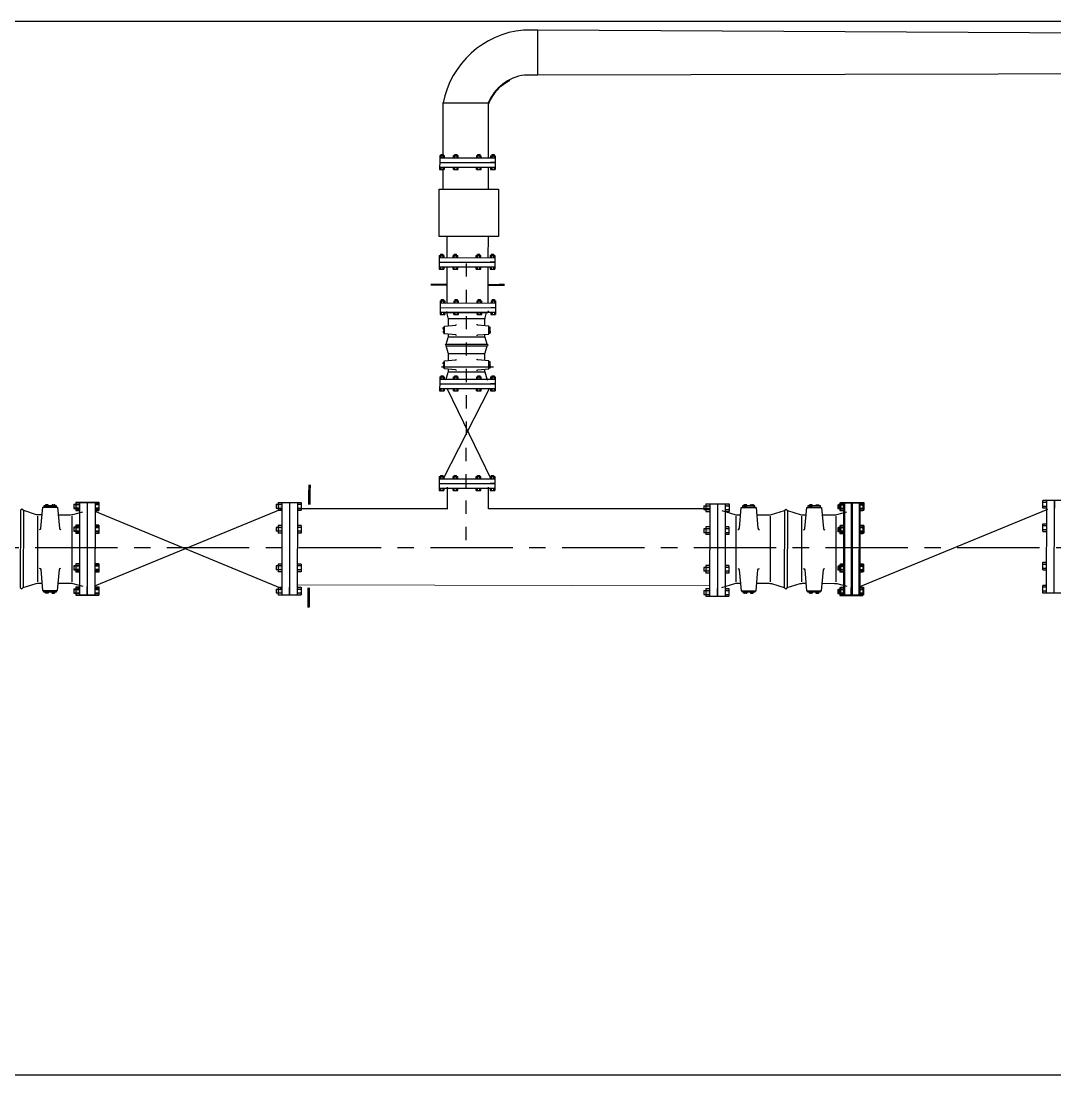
# Model space of a CAD drawing. Header units: inches. Extents: x 191440 to 383551, y 141448 to 284946.
# Drawn here: x 191803.25 to 191811.1, y 141583.07 to 141591.07 of the extents above; entities that cross this region are included whole.
import ezdxf

# ---------------------------------------------------------------- set-up
doc = ezdxf.new("R2010")
doc.units = ezdxf.units.IN
doc.header["$MEASUREMENT"] = 0
for name, pattern in [('CENTER', [2, 1.25, -0.25, 0.25, -0.25]), ('DASHDOT', [1, 0.5, -0.25, 0, -0.25]), ('HIDDEN', [9.525, 6.35, -3.175])]:
    doc.linetypes.add(name, pattern=pattern)
doc.layers.add('ARMATURE', color=2, linetype='Continuous')
doc.layers.add('VP', color=7, linetype='Continuous')
doc.layers.add('P-TW', color=5, linetype='Continuous', lineweight=35)
doc.layers.add('PIPING', color=40, linetype='Continuous', lineweight=30)

# ---------------------------------------------------------------- blocks, each defined once
blk = doc.blocks.new('FLANGE')
h = blk.add_hatch(color=256)
h.dxf.hatch_style = 1
h.paths.add_polyline_path([(2834.8568, 2262.3253), (2834.8643, 2262.3253), (2834.8643, 2262.3178), (2834.8568, 2262.3178)])
h.paths.add_polyline_path([(2834.8568, 2262.2728), (2834.8568, 2262.2803), (2834.8643, 2262.2803), (2834.8643, 2262.2728)])
h.paths.add_polyline_path([(2834.8568, 2262.3928), (2834.8568, 2262.4003), (2834.8643, 2262.4003), (2834.8643, 2262.3928)])
h.paths.add_polyline_path([(2834.8568, 2262.4378), (2834.8568, 2262.4453), (2834.8643, 2262.4453), (2834.8643, 2262.4378)])
h = blk.add_hatch(color=256)
h.dxf.hatch_style = 1
h.paths.add_polyline_path([(2834.8943, 2262.2691), (2834.8943, 2262.2728), (2834.9018, 2262.2728), (2834.9018, 2262.2691)])
h.paths.add_polyline_path([(2834.8943, 2262.2803), (2834.8943, 2262.2841), (2834.9018, 2262.2841), (2834.9018, 2262.2803)])
h.paths.add_polyline_path([(2834.8943, 2262.3141), (2834.8943, 2262.3178), (2834.9018, 2262.3178), (2834.9018, 2262.3141)])
h.paths.add_polyline_path([(2834.9018, 2262.3291), (2834.9018, 2262.3253), (2834.8943, 2262.3253), (2834.8943, 2262.3291)])
h.paths.add_polyline_path([(2834.9018, 2262.3928), (2834.9018, 2262.3891), (2834.8943, 2262.3891), (2834.8943, 2262.3928)])
h.paths.add_polyline_path([(2834.8943, 2262.4003), (2834.8943, 2262.4041), (2834.9018, 2262.4041), (2834.9018, 2262.4003)])
h.paths.add_polyline_path([(2834.9018, 2262.4378), (2834.9018, 2262.4341), (2834.8943, 2262.4341), (2834.8943, 2262.4378)])
h.paths.add_polyline_path([(2834.9018, 2262.4491), (2834.9018, 2262.4453), (2834.8943, 2262.4453), (2834.8943, 2262.4491)])
for p, q in [((2834.8531, 2262.4453), (2834.8531, 2262.4378)), ((2834.8531, 2262.4453), (2834.8643, 2262.4453)), ((2834.8568, 2262.4491), (2834.8568, 2262.4341)), ((2834.8568, 2262.4491), (2834.8643, 2262.4491)), ((2834.8643, 2262.4491), (2834.8643, 2262.2691)), ((2834.8643, 2262.4491), (2834.8793, 2262.4491)), ((2834.8793, 2262.4491), (2834.8793, 2262.2691)), ((2834.8793, 2262.4491), (2834.8793, 2262.2691)), ((2834.8793, 2262.4491), (2834.8943, 2262.4491)), ((2834.8943, 2262.4491), (2834.8943, 2262.2691)), ((2834.8943, 2262.4491), (2834.9018, 2262.4491)), ((2834.8943, 2262.4453), (2834.9018, 2262.4453)), ((2834.9018, 2262.4491), (2834.9018, 2262.4341)), ((2834.8531, 2262.4378), (2834.8643, 2262.4378)), ((2834.8568, 2262.4341), (2834.8643, 2262.4341)), ((2834.8943, 2262.4378), (2834.9018, 2262.4378)), ((2834.8943, 2262.4341), (2834.9018, 2262.4341)), ((2834.8531, 2262.4003), (2834.8531, 2262.3928)), ((2834.8643, 2262.4003), (2834.8531, 2262.4003)), ((2834.8568, 2262.4041), (2834.8568, 2262.3891)), ((2834.8643, 2262.4041), (2834.8568, 2262.4041)), ((2834.9018, 2262.4041), (2834.8943, 2262.4041)), ((2834.9018, 2262.4003), (2834.8943, 2262.4003)), ((2834.9018, 2262.4041), (2834.9018, 2262.3891)), ((2834.8643, 2262.3928), (2834.8531, 2262.3928)), ((2834.8643, 2262.3891), (2834.8568, 2262.3891)), ((2834.9018, 2262.3928), (2834.8943, 2262.3928)), ((2834.9018, 2262.3891), (2834.8943, 2262.3891)), ((2834.8531, 2262.3253), (2834.8531, 2262.3178)), ((2834.8643, 2262.3253), (2834.8531, 2262.3253)), ((2834.8643, 2262.3178), (2834.8531, 2262.3178)), ((2834.8568, 2262.3291), (2834.8568, 2262.3141)), ((2834.8643, 2262.3291), (2834.8568, 2262.3291)), ((2834.9018, 2262.3291), (2834.8943, 2262.3291)), ((2834.9018, 2262.3253), (2834.8943, 2262.3253)), ((2834.9018, 2262.3178), (2834.8943, 2262.3178)), ((2834.9018, 2262.3291), (2834.9018, 2262.3141)), ((2834.8643, 2262.3141), (2834.8568, 2262.3141)), ((2834.9018, 2262.3141), (2834.8943, 2262.3141)), ((2834.8531, 2262.2803), (2834.8531, 2262.2728)), ((2834.8531, 2262.2803), (2834.8643, 2262.2803)), ((2834.8568, 2262.2841), (2834.8568, 2262.2691)), ((2834.8568, 2262.2841), (2834.8643, 2262.2841)), ((2834.8793, 2262.2691), (2834.8793, 2262.2841)), ((2834.8943, 2262.2841), (2834.9018, 2262.2841)), ((2834.8943, 2262.2803), (2834.9018, 2262.2803)), ((2834.9018, 2262.2841), (2834.9018, 2262.2691)), ((2834.8531, 2262.2728), (2834.8643, 2262.2728)), ((2834.8568, 2262.2691), (2834.8643, 2262.2691)), ((2834.8643, 2262.2691), (2834.8793, 2262.2691)), ((2834.8793, 2262.2691), (2834.8943, 2262.2691)), ((2834.8943, 2262.2728), (2834.9018, 2262.2728)), ((2834.8943, 2262.2691), (2834.9018, 2262.2691))]:
    blk.add_line(p, q)

msp = doc.modelspace()

# ---------------------------------------------------------------- linework, layer by layer
at = {"linetype": 'DASHDOT', "ltscale": 0.1}
msp.add_line((191806.62946, 141589.22968, -396.768), (191806.62725, 141587.05241, -396.768), dxfattribs=at)
at = {"color": 132}
for p, q in [((191806.44161, 141588.4456, -1349.0112), (191806.83611, 141588.44524, -1349.0112)), ((191806.44161, 141588.4456, -1349.0112), (191806.83611, 141588.44524, -1349.0112)), ((191803.81181, 141587.39117, -3174.144), (191803.81121, 141586.73367, -3174.144)), ((191803.81181, 141587.39117, -3174.144), (191803.81121, 141586.73367, -3174.144)), ((191808.5956, 141587.38261, -3174.144), (191808.595, 141586.72511, -3174.144)), ((191808.5956, 141587.38261, -3174.144), (191808.595, 141586.72511, -3174.144))]:
    msp.add_line(p, q, dxfattribs=at)
for p, q in [((191806.80709, 141588.28272, -1349.0112), (191806.45458, 141587.59422, -1349.0112)), ((191806.48217, 141588.28185, -1349.0112), (191806.81703, 141587.59355, -1349.0112)), ((191803.81125, 141586.78174, -3174.144), (191805.23075, 141587.36696, -3174.144)), ((191809.6259, 141586.78033, -3174.144), (191811.04539, 141587.36555, -3174.144)), ((191803.81125, 141587.34808, -3174.144), (191805.23075, 141586.76287, -3174.144))]:
    msp.add_line(p, q)
at = {"color": 5}
for points in [[(191807.17308, 141591.00177), (191807.06368, 141591.00177)], [(191814.17297, 141590.96289), (191807.17308, 141591.00177)], [(191807.17309, 141590.65986), (191807.17308, 141591.00177)], [(191807.17309, 141590.65986), (191807.07207, 141590.65986)], [(191814.16299, 141590.67443), (191807.17309, 141590.65986)], [(191806.45419, 141590.0305), (191806.45529, 141590.45125)], [(191806.4545, 141590.44805), (191806.79641, 141590.44805)], [(191806.45357, 141589.79444), (191806.454, 141589.96028)]]:
    msp.add_lwpolyline(points, dxfattribs=at)
for points, elevation in [([(191806.79881, 141590.03019), (191806.7995, 141590.44138)], -1349.0112), ([(191806.79841, 141589.79444), (191806.79869, 141589.95996)], -1349.0112), ([(191806.48525, 141589.27353), (191806.48553, 141589.43317)], -1349.0112), ([(191806.79753, 141589.27325), (191806.7978, 141589.43317)], -1349.0112), ([(191806.48464, 141588.92933), (191806.48513, 141589.20331)], -1349.0112), ([(191806.79695, 141588.92905), (191806.79741, 141589.20302)], -1349.0112), ([(191806.4873, 141587.36523), (191806.48696, 141587.53133)], -1349.0112), ([(191806.79833, 141587.36701), (191806.79924, 141587.53047)], -1349.0112), ([(191806.4873, 141587.36697), (191805.34779, 141587.36668)], -1587.072), ([(191808.47854, 141587.36769), (191806.79833, 141587.3674)], -1587.072)]:
    msp.add_lwpolyline(points, dxfattribs=dict(at, elevation=elevation))
at = {"color": 4, "linetype": 'HIDDEN', "ltscale": 0.1}
for points, const_width, elevation in [([(191806.48139, 141589.06937), (191806.35932, 141589.06778)], 0.016, -79.3536), ([(191806.92119, 141589.06751), (191806.79911, 141589.06592)], 0.016, -1349.0112), ([(191805.43813, 141587.39809), (191805.4404, 141587.55068)], 0.02, 1587.072)]:
    msp.add_lwpolyline(points, dxfattribs=dict(at, const_width=const_width, elevation=elevation))
at = {"color": 4, "linetype": 'HIDDEN', "ltscale": 0.1, "const_width": 0.02}
msp.add_lwpolyline([(191805.43237, 141586.617), (191805.43463, 141586.76958)], dxfattribs=at)
at = {"color": 5}
for centre, radius, start, end in [((191807.13049, 141590.31632), 0.6887, 95.567006, 168.973215), ((191807.12244, 141590.30904), 0.35442, 98.170478, 156.908049), ((191807.09841, 141590.32709, -1146.65952), 0.3208, 115.212243, 158.936748)]:
    msp.add_arc(centre, radius, start, end, dxfattribs=at)
at = {"layer": 'ARMATURE', "color": 1}
for p, q in [((191806.50051, 141588.81178, -1349.0112), (191806.76657, 141588.81153, -1349.0112)), ((191806.50038, 141588.67298, -1349.0112), (191806.76644, 141588.67274, -1349.0112)), ((191806.50027, 141588.54692, -1349.0112), (191806.76632, 141588.54668, -1349.0112)), ((191806.50014, 141588.40813, -1349.0112), (191806.7662, 141588.40788, -1349.0112)), ((191803.37442, 141587.3125, -3174.144), (191803.37396, 141586.81314, -3174.144)), ((191803.63492, 141587.31226, -3174.144), (191803.63446, 141586.81291, -3174.144)), ((191808.67755, 141587.31155, -3174.144), (191808.67709, 141586.8122, -3174.144)), ((191808.93805, 141587.31131, -3174.144), (191808.93759, 141586.81196, -3174.144)), ((191809.17464, 141587.3111, -3174.144), (191809.17418, 141586.81174, -3174.144)), ((191809.43514, 141587.31086, -3174.144), (191809.43469, 141586.8115, -3174.144))]:
    msp.add_line(p, q, dxfattribs=at)
for points, elevation in [([(191806.47629, 141588.86451), (191806.48313, 141588.85647), (191806.79494, 141588.85619), (191806.80105, 141588.86934)], -1349.0112), ([(191806.47143, 141588.60998), (191806.47746, 141588.61599), (191806.78926, 141588.61571), (191806.79527, 141588.60968)], -1349.0112), ([(191806.47143, 141588.60998), (191806.47745, 141588.60395), (191806.78925, 141588.60367), (191806.79527, 141588.60968)], -1349.0112), ([(191806.47119, 141588.34513), (191806.47721, 141588.35114), (191806.78902, 141588.35085), (191806.79503, 141588.34483)], -1349.0112), ([(191803.25617, 141587.36684), (191803.24486, 141587.35555), (191803.24433, 141586.77033), (191803.25562, 141586.75902)], -3174.144), ([(191803.25617, 141587.36684), (191803.26746, 141587.35553), (191803.26692, 141586.77031), (191803.25562, 141586.75902)], -3174.144), ([(191809.05639, 141587.36543), (191809.04509, 141587.35415), (191809.04455, 141586.76893), (191809.05584, 141586.75762)], -3174.144), ([(191809.05639, 141587.36543), (191809.06768, 141587.35413), (191809.06714, 141586.76891), (191809.05584, 141586.75762)], -3174.144)]:
    msp.add_lwpolyline(points, dxfattribs=dict(at, elevation=elevation))
for points, elevation in [([(191806.49504, 141588.75705), (191806.49509, 141588.80707, 0.0655435), (191806.49387, 141588.81641), (191806.48309, 141588.85676)], -1349.0112), ([(191806.77193, 141588.7568), (191806.77198, 141588.80681, -0.0655435), (191806.77322, 141588.81616), (191806.78406, 141588.85649)], -1349.0112), ([(191806.45891, 141588.73476), (191806.45518, 141588.73476, -0.1715729), (191806.45518, 141588.74045), (191806.45891, 141588.74044)], -1349.0112), ([(191806.55517, 141588.68076, 0.3888787), (191806.54968, 141588.68676), (191806.46489, 141588.69425), (191806.46494, 141588.75445), (191806.54975, 141588.76179, 0.3888787), (191806.55525, 141588.76778)], -1349.0112), ([(191806.71167, 141588.68061, -0.3888787), (191806.71717, 141588.6866), (191806.80197, 141588.69395), (191806.80203, 141588.75414), (191806.71724, 141588.76164, -0.3888787), (191806.71175, 141588.76764)], -1349.0112), ([(191806.80803, 141588.73444), (191806.81175, 141588.73443, 0.1715729), (191806.81176, 141588.74012), (191806.80803, 141588.74012)], -1349.0112), ([(191806.45889, 141588.71396), (191806.45516, 141588.71396, 0.1715729), (191806.45516, 141588.70827), (191806.45888, 141588.70827)], -1349.0112), ([(191806.47746, 141588.61599), (191806.49373, 141588.66835, 0.0655435), (191806.49497, 141588.6777), (191806.49498, 141588.69159, 0.0655435)], -1349.0112), ([(191806.78926, 141588.61571), (191806.77308, 141588.6681, -0.0655435), (191806.77186, 141588.67744), (191806.77187, 141588.69134, -0.0655435)], -1349.0112), ([(191806.80801, 141588.71364), (191806.81173, 141588.71364, -0.1715729), (191806.81173, 141588.70795), (191806.808, 141588.70795)], -1349.0112), ([(191806.4948, 141588.4922), (191806.49484, 141588.54221, 0.0655435), (191806.49362, 141588.55156), (191806.47745, 141588.60395)], -1349.0112), ([(191806.77169, 141588.49195), (191806.77174, 141588.54196, -0.0655435), (191806.77297, 141588.55131), (191806.78925, 141588.60367)], -1349.0112), ([(191806.55492, 141588.4159, 0.3888787), (191806.54943, 141588.42191), (191806.46464, 141588.4294), (191806.4647, 141588.4896), (191806.5495, 141588.49694, 0.3888787), (191806.555, 141588.50293)], -1349.0112), ([(191806.71143, 141588.41576, -0.3888787), (191806.71693, 141588.42175), (191806.80173, 141588.42909), (191806.80178, 141588.48929), (191806.717, 141588.49678, -0.3888787), (191806.71151, 141588.50279)], -1349.0112), ([(191806.45864, 141588.44911), (191806.45492, 141588.44911, 0.1715729), (191806.45491, 141588.44342), (191806.45864, 141588.44342)], -1349.0112), ([(191806.45866, 141588.4699), (191806.45494, 141588.46991, -0.1715729), (191806.45494, 141588.4756), (191806.45867, 141588.47559)], -1349.0112), ([(191806.47721, 141588.35114), (191806.49349, 141588.4035, 0.0655435), (191806.49473, 141588.41285), (191806.49474, 141588.42674, 0.0655435)], -1349.0112), ([(191806.78902, 141588.35085), (191806.77284, 141588.40324, -0.0655435), (191806.77162, 141588.41259), (191806.77163, 141588.42649, -0.0655435)], -1349.0112), ([(191806.80777, 141588.44879), (191806.81149, 141588.44878, -0.1715729), (191806.81149, 141588.4431), (191806.80776, 141588.4431)], -1349.0112), ([(191806.80779, 141588.46958), (191806.81151, 141588.46958, 0.1715729), (191806.81152, 141588.47527), (191806.80779, 141588.47527)], -1349.0112), ([(191803.38902, 141587.20968, 0.3888787), (191803.40028, 141587.21998), (191803.41435, 141587.37912), (191803.52733, 141587.37901), (191803.5411, 141587.21985, 0.3888787), (191803.55235, 141587.20953)], -3174.144), ([(191803.45133, 141587.39038), (191803.45134, 141587.39737, 0.1715729), (191803.44066, 141587.39738), (191803.44066, 141587.39039)], -3174.144), ([(191803.49036, 141587.39035), (191803.49037, 141587.39734, -0.1715729), (191803.50105, 141587.39733), (191803.50104, 141587.39034)], -3174.144), ([(191808.69214, 141587.20873, 0.3888787), (191808.70341, 141587.21903), (191808.71748, 141587.37817), (191808.83045, 141587.37807), (191808.84423, 141587.2189, 0.3888787), (191808.85548, 141587.20858)], -3174.144), ([(191808.75446, 141587.38944), (191808.75447, 141587.39643, 0.1715729), (191808.74379, 141587.39644), (191808.74378, 141587.38945)], -3174.144), ([(191808.79349, 141587.3894), (191808.7935, 141587.39639, -0.1715729), (191808.80417, 141587.39638), (191808.80417, 141587.38939)], -3174.144), ([(191809.18924, 141587.20828, 0.3888787), (191809.2005, 141587.21858), (191809.21457, 141587.37772), (191809.32755, 141587.37761), (191809.34133, 141587.21845, 0.3888787), (191809.35257, 141587.20813)], -3174.144), ([(191809.25155, 141587.38898), (191809.25156, 141587.39597, 0.1715729), (191809.24088, 141587.39598), (191809.24088, 141587.38899)], -3174.144), ([(191809.29059, 141587.38894), (191809.29059, 141587.39594, -0.1715729), (191809.30127, 141587.39593), (191809.30126, 141587.38893)], -3174.144), ([(191803.26746, 141587.35553), (191803.36573, 141587.32498, 0.0655435), (191803.38327, 141587.32266), (191803.40936, 141587.32263, 0.0655435)], -3174.144), ([(191803.53222, 141587.32252), (191803.62608, 141587.32244, 0.0655435), (191803.64363, 141587.32473), (191803.71935, 141587.34495)], -3174.144), ([(191808.57059, 141587.35458), (191808.66886, 141587.32404, 0.0655435), (191808.6864, 141587.32171), (191808.71248, 141587.32169, 0.0655435)], -3174.144), ([(191808.83534, 141587.32158), (191808.92921, 141587.32149, 0.0655435), (191808.94676, 141587.32378), (191809.04509, 141587.35415)], -3174.144), ([(191809.06768, 141587.35413), (191809.16595, 141587.32358, 0.0655435), (191809.1835, 141587.32126), (191809.20958, 141587.32123, 0.0655435)], -3174.144), ([(191809.33244, 141587.32112), (191809.4263, 141587.32103, 0.0655435), (191809.44385, 141587.32333), (191809.51958, 141587.34354)], -3174.144), ([(191803.38875, 141586.91594, -0.3888787), (191803.39999, 141586.90562), (191803.41377, 141586.74645), (191803.52675, 141586.74635), (191803.54082, 141586.90549, -0.3888787), (191803.55208, 141586.91579)], -3174.144), ([(191808.69187, 141586.91499, -0.3888787), (191808.70312, 141586.90467), (191808.7169, 141586.74551), (191808.82987, 141586.7454), (191808.84394, 141586.90454, -0.3888787), (191808.85521, 141586.91484)], -3174.144), ([(191809.18897, 141586.91454, -0.3888787), (191809.20021, 141586.90421), (191809.21399, 141586.74505), (191809.32697, 141586.74495), (191809.34104, 141586.90409, -0.3888787), (191809.3523, 141586.91439)], -3174.144), ([(191803.26692, 141586.77031), (191803.36525, 141586.80068, -0.0655435), (191803.3828, 141586.80297), (191803.40888, 141586.80295, -0.0655435)], -3174.144), ([(191803.53174, 141586.80283), (191803.62561, 141586.80275, -0.0655435), (191803.64315, 141586.80042), (191803.71884, 141586.78007)], -3174.144), ([(191808.57005, 141586.76937), (191808.66838, 141586.79973, -0.0655435), (191808.68593, 141586.80202), (191808.71201, 141586.802, -0.0655435)], -3174.144), ([(191808.83487, 141586.80189), (191808.92873, 141586.8018, -0.0655435), (191808.94628, 141586.79947), (191809.04455, 141586.76893)], -3174.144), ([(191809.06714, 141586.76891), (191809.16547, 141586.79927, -0.0655435), (191809.18302, 141586.80157), (191809.2091, 141586.80154, -0.0655435)], -3174.144), ([(191809.33196, 141586.80143), (191809.42583, 141586.80134, -0.0655435), (191809.44337, 141586.79902), (191809.51906, 141586.77866)], -3174.144), ([(191803.45073, 141586.73512), (191803.45072, 141586.72813, -0.1715729), (191803.44005, 141586.72814), (191803.44005, 141586.73513)], -3174.144), ([(191803.48976, 141586.73509), (191803.48976, 141586.72809, 0.1715729), (191803.50043, 141586.72808), (191803.50044, 141586.73508)], -3174.144), ([(191808.75386, 141586.73417), (191808.75385, 141586.72718, -0.1715729), (191808.74318, 141586.72719), (191808.74318, 141586.73418)], -3174.144), ([(191808.79289, 141586.73414), (191808.79289, 141586.72715, 0.1715729), (191808.80356, 141586.72714), (191808.80357, 141586.73413)], -3174.144), ([(191809.25095, 141586.73372), (191809.25095, 141586.72673, -0.1715729), (191809.24027, 141586.72674), (191809.24028, 141586.73373)], -3174.144), ([(191809.28999, 141586.73368), (191809.28998, 141586.72669, 0.1715729), (191809.30066, 141586.72668), (191809.30066, 141586.73367)], -3174.144)]:
    msp.add_lwpolyline(points, format="xyb", dxfattribs=dict(at, elevation=elevation))
for points, elevation in [([(191806.4589, 141588.73191), (191806.45518, 141588.73191), (191806.45469, 141588.73265), (191806.4547, 141588.74255), (191806.45519, 141588.74329), (191806.45891, 141588.74329)], -1349.0112), ([(191806.46369, 141588.69907), (191806.46373, 141588.74963), (191806.45892, 141588.74964), (191806.45887, 141588.69908)], -1349.0112), ([(191806.80318, 141588.69876), (191806.80323, 141588.74932), (191806.80804, 141588.74932), (191806.808, 141588.69876)], -1349.0112), ([(191806.80803, 141588.73159), (191806.81175, 141588.73159), (191806.81224, 141588.73233), (191806.81225, 141588.74222), (191806.81176, 141588.74296), (191806.80804, 141588.74297)], -1349.0112), ([(191806.45889, 141588.7168), (191806.45516, 141588.71681), (191806.45467, 141588.71607), (191806.45467, 141588.70617), (191806.45515, 141588.70543), (191806.45888, 141588.70543)], -1349.0112), ([(191806.80801, 141588.71648), (191806.81174, 141588.71648), (191806.81222, 141588.71574), (191806.81222, 141588.70584), (191806.81173, 141588.7051), (191806.808, 141588.70511)], -1349.0112), ([(191806.46345, 141588.43422), (191806.46349, 141588.48478), (191806.45868, 141588.48479), (191806.45863, 141588.43422)], -1349.0112), ([(191806.80294, 141588.43391), (191806.80298, 141588.48447), (191806.8078, 141588.48447), (191806.80775, 141588.4339)], -1349.0112), ([(191806.45865, 141588.45195), (191806.45492, 141588.45195), (191806.45443, 141588.45122), (191806.45442, 141588.44132), (191806.45491, 141588.44058), (191806.45864, 141588.44057)], -1349.0112), ([(191806.45866, 141588.46706), (191806.45493, 141588.46706), (191806.45445, 141588.4678), (191806.45446, 141588.4777), (191806.45494, 141588.47844), (191806.45867, 141588.47844)], -1349.0112), ([(191806.80777, 141588.45163), (191806.81149, 141588.45163), (191806.81198, 141588.45089), (191806.81197, 141588.44099), (191806.81148, 141588.44025), (191806.80776, 141588.44025)], -1349.0112), ([(191806.80778, 141588.46674), (191806.81151, 141588.46674), (191806.812, 141588.46748), (191806.81201, 141588.47737), (191806.81152, 141588.47811), (191806.80779, 141588.47812)], -1349.0112), ([(191803.42339, 141587.38137), (191803.51829, 141587.38128), (191803.5183, 141587.39032), (191803.4234, 141587.39041)], -3174.144), ([(191803.45667, 141587.39038), (191803.45668, 141587.39737), (191803.45529, 141587.39829), (191803.43671, 141587.3983), (191803.43532, 141587.39739), (191803.43532, 141587.3904)], -3174.144), ([(191803.48503, 141587.39035), (191803.48503, 141587.39734), (191803.48642, 141587.39826), (191803.505, 141587.39824), (191803.50639, 141587.39732), (191803.50638, 141587.39033)], -3174.144), ([(191808.72652, 141587.38042), (191808.82142, 141587.38034), (191808.82143, 141587.38937), (191808.72653, 141587.38946)], -3174.144), ([(191808.7598, 141587.38943), (191808.7598, 141587.39642), (191808.75842, 141587.39734), (191808.73984, 141587.39736), (191808.73845, 141587.39644), (191808.73844, 141587.38945)], -3174.144), ([(191808.78815, 141587.3894), (191808.78816, 141587.3964), (191808.78955, 141587.39731), (191808.80813, 141587.39729), (191808.80951, 141587.39638), (191808.80951, 141587.38939)], -3174.144), ([(191809.22361, 141587.37997), (191809.31851, 141587.37988), (191809.31852, 141587.38892), (191809.22362, 141587.38901)], -3174.144), ([(191809.25689, 141587.38898), (191809.2569, 141587.39597), (191809.25551, 141587.39688), (191809.23693, 141587.3969), (191809.23555, 141587.39599), (191809.23554, 141587.38899)], -3174.144), ([(191809.28525, 141587.38895), (191809.28525, 141587.39594), (191809.28664, 141587.39686), (191809.30522, 141587.39684), (191809.30661, 141587.39592), (191809.3066, 141587.38893)], -3174.144), ([(191803.42281, 141586.74418), (191803.51771, 141586.7441), (191803.5177, 141586.73506), (191803.4228, 141586.73515)], -3174.144), ([(191803.45607, 141586.73512), (191803.45606, 141586.72812), (191803.45467, 141586.72721), (191803.4361, 141586.72723), (191803.43471, 141586.72814), (191803.43472, 141586.73514)], -3174.144), ([(191803.48443, 141586.73509), (191803.48442, 141586.7281), (191803.48581, 141586.72718), (191803.50438, 141586.72716), (191803.50577, 141586.72808), (191803.50578, 141586.73507)], -3174.144), ([(191808.72593, 141586.74324), (191808.82083, 141586.74315), (191808.82082, 141586.73411), (191808.72593, 141586.7342)], -3174.144), ([(191808.7592, 141586.73417), (191808.75919, 141586.72718), (191808.7578, 141586.72626), (191808.73922, 141586.72628), (191808.73784, 141586.7272), (191808.73784, 141586.73419)], -3174.144), ([(191808.78755, 141586.73414), (191808.78755, 141586.72715), (191808.78893, 141586.72623), (191808.80751, 141586.72622), (191808.8089, 141586.72713), (191808.80891, 141586.73412)], -3174.144), ([(191809.22303, 141586.74278), (191809.31793, 141586.7427), (191809.31792, 141586.73366), (191809.22302, 141586.73374)], -3174.144), ([(191809.25629, 141586.73371), (191809.25628, 141586.72672), (191809.2549, 141586.72581), (191809.23632, 141586.72582), (191809.23493, 141586.72674), (191809.23494, 141586.73373)], -3174.144), ([(191809.28465, 141586.73369), (191809.28464, 141586.7267), (191809.28603, 141586.72578), (191809.30461, 141586.72576), (191809.30599, 141586.72668), (191809.306, 141586.73367)], -3174.144)]:
    msp.add_lwpolyline(points, close=True, dxfattribs=dict(at, elevation=elevation))
for centre, radius, start, end in [((191806.45701, 141588.73334, -1349.0112), 0.00232, 142.06306, 217.831943), ((191806.45701, 141588.74187, -1349.0112), 0.00232, 142.06306, 217.831943), ((191806.46493, 141588.74361, -1349.0112), 0.0012, 179.947501, 269.947501), ((191806.80202, 141588.7433, -1349.0112), 0.0012, 269.947501, 359.947501), ((191806.80992, 141588.73301, -1349.0112), 0.00232, 322.06306, 37.831943), ((191806.80993, 141588.74154, -1349.0112), 0.00232, 322.06306, 37.831943), ((191806.45699, 141588.71538, -1349.0112), 0.00232, 142.06306, 217.831943), ((191806.45698, 141588.70685, -1349.0112), 0.00232, 142.06306, 217.831943), ((191806.4649, 141588.70509, -1349.0112), 0.0012, 89.947501, 179.947501), ((191806.80198, 141588.70478, -1349.0112), 0.0012, 359.947501, 89.947501), ((191806.80991, 141588.71506, -1349.0112), 0.00232, 322.06306, 37.831943), ((191806.8099, 141588.70653, -1349.0112), 0.00232, 322.06306, 37.831943), ((191806.45674, 141588.442, -1349.0112), 0.00232, 142.06306, 217.831943), ((191806.45675, 141588.45053, -1349.0112), 0.00232, 142.06306, 217.831943), ((191806.45676, 141588.46848, -1349.0112), 0.00232, 142.06306, 217.831943), ((191806.45677, 141588.47702, -1349.0112), 0.00232, 142.06306, 217.831943), ((191806.46465, 141588.44024, -1349.0112), 0.0012, 89.947501, 179.947501), ((191806.46469, 141588.47876, -1349.0112), 0.0012, 179.947501, 269.947501), ((191806.80174, 141588.43993, -1349.0112), 0.0012, 359.947501, 89.947501), ((191806.80177, 141588.47845, -1349.0112), 0.0012, 269.947501, 359.947501), ((191806.80966, 141588.44167, -1349.0112), 0.00232, 322.06306, 37.831943), ((191806.80967, 141588.45021, -1349.0112), 0.00232, 322.06306, 37.831943), ((191806.80968, 141588.46816, -1349.0112), 0.00232, 322.06306, 37.831943), ((191806.80969, 141588.47669, -1349.0112), 0.00232, 322.06306, 37.831943), ((191803.43469, 141587.3791, -3174.144), 0.00226, 359.947501, 89.947501), ((191803.43799, 141587.39396, -3174.144), 0.00435, 52.06306, 127.831943), ((191803.454, 141587.39394, -3174.144), 0.00435, 52.06306, 127.831943), ((191803.4877, 141587.39391, -3174.144), 0.00435, 52.06306, 127.831943), ((191803.50371, 141587.3939, -3174.144), 0.00435, 52.06306, 127.831943), ((191803.50699, 141587.37903, -3174.144), 0.00226, 89.947501, 179.947501), ((191808.73781, 141587.37815, -3174.144), 0.00226, 359.947501, 89.947501), ((191808.74112, 141587.39301, -3174.144), 0.00435, 52.06306, 127.831943), ((191808.75713, 141587.393, -3174.144), 0.00435, 52.06306, 127.831943), ((191808.79083, 141587.39296, -3174.144), 0.00435, 52.06306, 127.831943), ((191808.80684, 141587.39295, -3174.144), 0.00435, 52.06306, 127.831943), ((191808.81012, 141587.37809, -3174.144), 0.00226, 89.947501, 179.947501), ((191809.23491, 141587.3777, -3174.144), 0.00226, 359.947501, 89.947501), ((191809.23821, 141587.39255, -3174.144), 0.00435, 52.06306, 127.831943), ((191809.25423, 141587.39254, -3174.144), 0.00435, 52.06306, 127.831943), ((191809.28792, 141587.39251, -3174.144), 0.00435, 52.06306, 127.831943), ((191809.30393, 141587.39249, -3174.144), 0.00435, 52.06306, 127.831943), ((191809.30721, 141587.37763, -3174.144), 0.00226, 89.947501, 179.947501), ((191803.43411, 141586.74643, -3174.144), 0.00226, 269.947501, 359.947501), ((191803.43738, 141586.73157, -3174.144), 0.00435, 232.06306, 307.831943), ((191803.4534, 141586.73156, -3174.144), 0.00435, 232.06306, 307.831943), ((191803.48709, 141586.73153, -3174.144), 0.00435, 232.06306, 307.831943), ((191803.50311, 141586.73151, -3174.144), 0.00435, 232.06306, 307.831943), ((191803.50641, 141586.74637, -3174.144), 0.00226, 179.947501, 269.947501), ((191808.73723, 141586.74549, -3174.144), 0.00226, 269.947501, 359.947501), ((191808.74051, 141586.73063, -3174.144), 0.00435, 232.06306, 307.831943), ((191808.75652, 141586.73061, -3174.144), 0.00435, 232.06306, 307.831943), ((191808.79022, 141586.73058, -3174.144), 0.00435, 232.06306, 307.831943), ((191808.80623, 141586.73056, -3174.144), 0.00435, 232.06306, 307.831943), ((191808.80954, 141586.74542, -3174.144), 0.00226, 179.947501, 269.947501), ((191809.23433, 141586.74503, -3174.144), 0.00226, 269.947501, 359.947501), ((191809.2376, 141586.73017, -3174.144), 0.00435, 232.06306, 307.831943), ((191809.25362, 141586.73016, -3174.144), 0.00435, 232.06306, 307.831943), ((191809.28731, 141586.73012, -3174.144), 0.00435, 232.06306, 307.831943), ((191809.30333, 141586.73011, -3174.144), 0.00435, 232.06306, 307.831943), ((191809.30663, 141586.74497, -3174.144), 0.00226, 179.947501, 269.947501)]:
    msp.add_arc(centre, radius, start, end, dxfattribs=at)
at = {"layer": 'P-TW', "color": 5, "linetype": 'Continuous', "lineweight": 20}
msp.add_line((191808.47801, 141586.78174, -1975.79922), (191805.34726, 141586.78953, -3243.864), dxfattribs=at)
at = {"layer": 'PIPING', "color": 8, "linetype": 'CENTER', "ltscale": 0.5}
msp.add_lwpolyline([(191800.35775, 141587.07266), (191821.65705, 141587.07266)], dxfattribs=at)
at = {"layer": 'VP'}
for p, q in [((191787.8646, 141591.06959), (191823.85511, 141591.06959)), ((191787.8646, 141583.06959), (191823.85511, 141583.06959))]:
    msp.add_line(p, q, dxfattribs=at)
msp.add_lwpolyline([(191806.42422, 141589.79444), (191806.87412, 141589.79444), (191806.87412, 141589.43317), (191806.42422, 141589.43317)], close=True, dxfattribs=at)

# ---------------------------------------------------------------- block references
for p, xscale, yscale, zscale, rotation in [((197108.60752, 148221.22648, -1349.0112), -2.340870877714719, 2.340870877714719, 2.340870877714718, 89.94750208500234), ((197108.6044, 148220.46954, -1349.0112), -2.340870877714718, 2.340870877714718, 2.340870877714717, 89.94750208500241), ((197108.61096, 148220.12534, -1349.0112), -2.340870877714718, 2.340870877714718, 2.340870877714717, 89.94750208500241), ((197108.60752, 148219.54714, -1349.0112), -2.340870877714719, 2.340870877714719, 2.340870877714718, 89.94750208500234), ((197108.6044, 148218.7902, -1349.0112), -2.340870877714718, 2.340870877714718, 2.340870877714717, 89.94750208500241), ((180735.52606, 132770.71619, -3174.144), 3.901451462857864, 3.901451462857864, 3.901451462857864, 359.9475014826374), ((180735.52607, 132770.71998, -3174.144), 3.901451462857862, 3.901451462857862, 3.901451462857862, 359.9475014826373), ((180737.06207, 132770.71857, -3174.144), 3.901451462857862, 3.901451462857862, 3.901451462857862, 359.9475014826373), ((180740.30985, 132770.70762, -3174.144), 3.901451462857864, 3.901451462857864, 3.901451462857864, 359.9475014826374), ((180741.32628, 132770.71479, -3174.144), 3.901451462857864, 3.901451462857864, 3.901451462857864, 359.9475014826374), ((180741.3324, 132770.71857, -3174.144), 3.901451462857862, 3.901451462857862, 3.901451462857862, 359.9475014826373), ((202879.32143, 150403.42453, -1587.072), 3.901451462857864, 3.901451462857864, 3.901451462857864, 179.9475014826374)]:
    msp.add_blockref('FLANGE', p, dxfattribs=dict(xscale=xscale, yscale=yscale, zscale=zscale, rotation=rotation))

doc.saveas('drawing.dxf')
